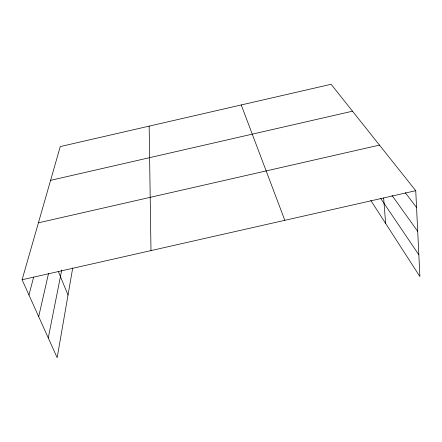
<?xml version="1.0" encoding="UTF-8"?>
<svg xmlns="http://www.w3.org/2000/svg" width="442" height="442" viewBox="0 0 442 442"><rect width="100%" height="100%" fill="white"/><g stroke="black" fill="none" stroke-linecap="round" stroke-linejoin="round"><path stroke-width="0.66" d="M72.731 267.891L57.162 357.716L22.1 279.758L60.261 146.578L331.102 84.284L415.745 190.695L419.9 276.57L370.805 200.441M48.261 337.931L61.764 269.963M38.686 316.632L48.554 273.388M28.957 295.013L33.631 277.128M50.581 180.347L352.506 111.196M38.415 222.818L379.479 145.103M22.1 279.758L415.745 190.695M405.281 192.673L416.557 207.508M392.004 195.419L417.712 231.332M380.595 198.298L418.845 254.791M58.355 271.482L68.024 295.068M241.238 104.953L284.819 220.315M383.645 198.06L385.639 223.448M149.153 126.13L150.987 250.597"/></g></svg>
